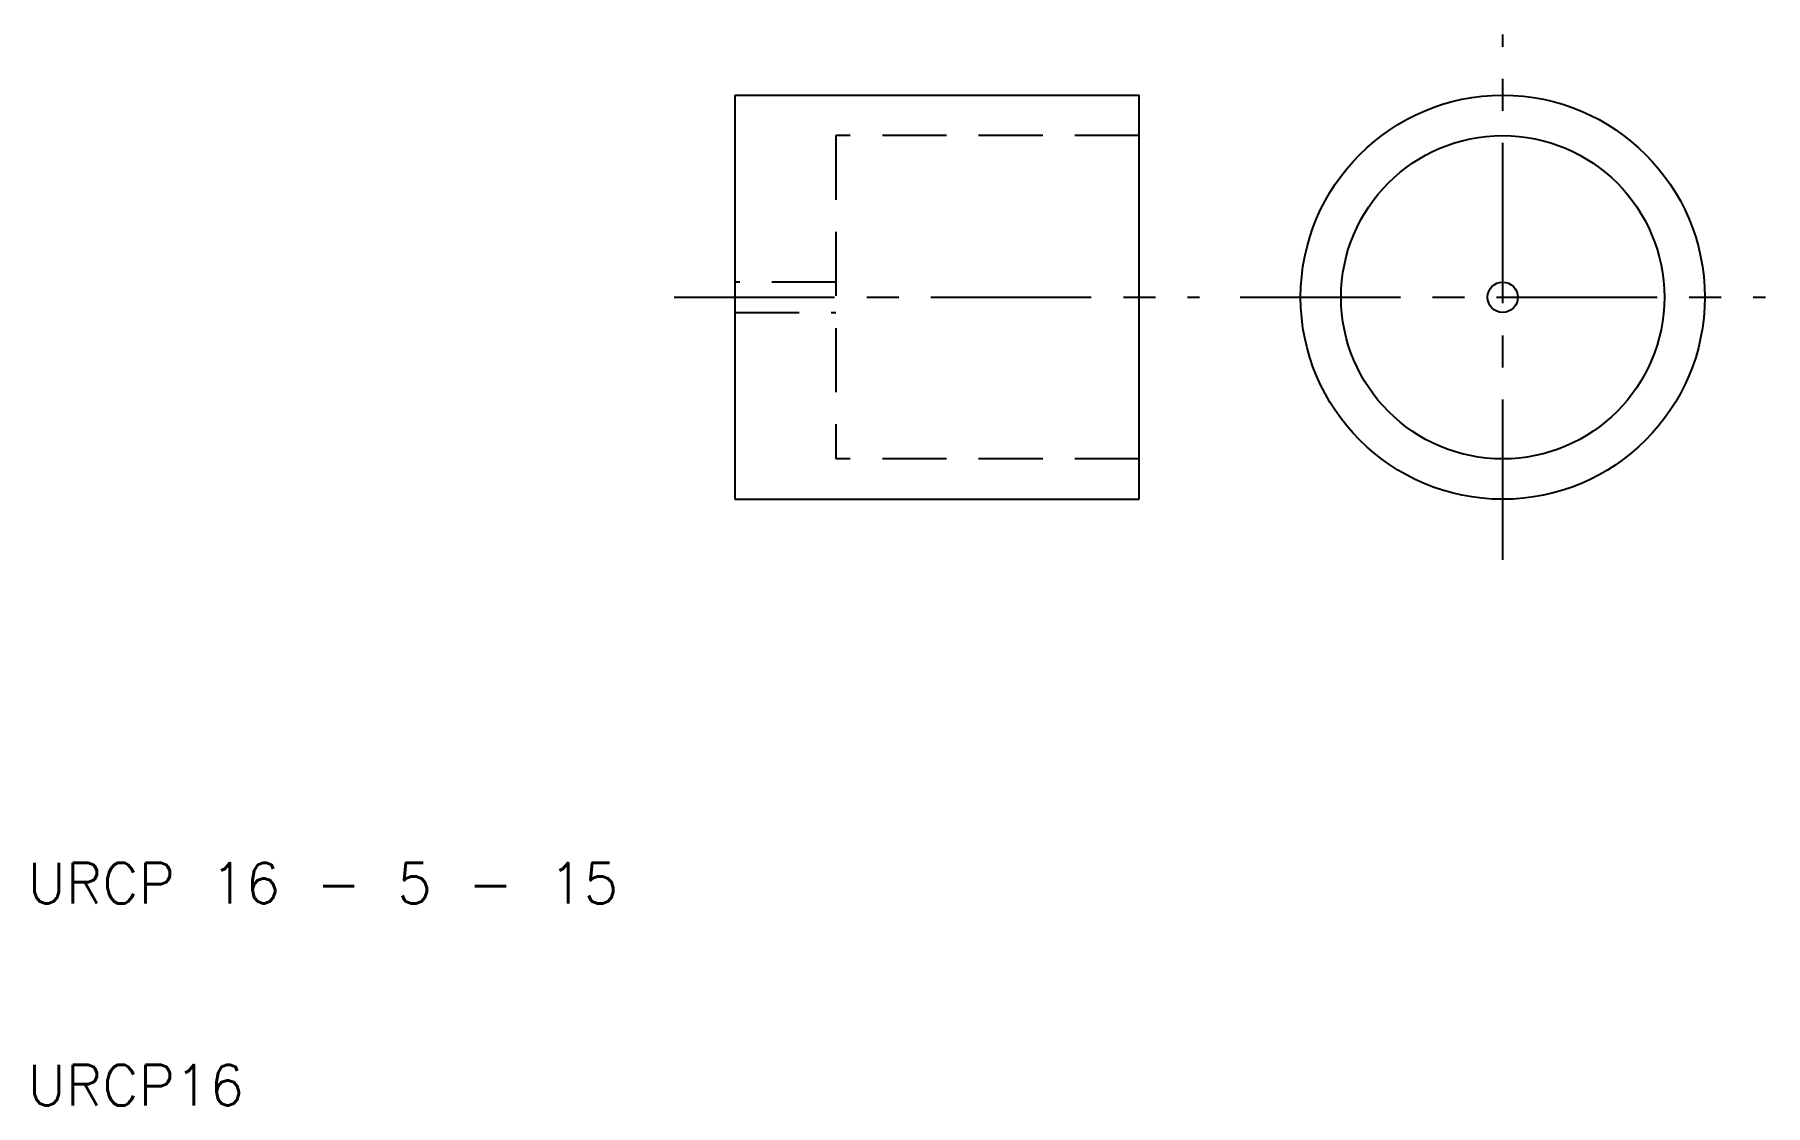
# Model space of a CAD drawing. Extents: x 10.3 to 96, y 10 to 63.
import ezdxf

# ---------------------------------------------------------------- set-up
doc = ezdxf.new("R2010")
doc.units = 0
doc.header["$LTSCALE"] = 0.25
doc.linetypes.add('CENTER', pattern=[50.8, 31.75, -6.35, 6.35, -6.35])
doc.linetypes.add('DASHED', pattern=[19.05, 12.7, -6.35])
doc.layers.get('0').update_dxf_attribs({"linetype": 'CONTINUOUS'})
doc.layers.add('CENTER', color=1, linetype='CENTER')
doc.styles.get("Standard").update_dxf_attribs({"font": 'txt.shx', "bigfont": 'extfont.shx'})

msp = doc.modelspace()

# ---------------------------------------------------------------- linework, layer by layer
for p, q in [((45, 60), (45, 40)), ((45, 60), (65, 60)), ((65, 40), (65, 60)), ((45, 40), (65, 40))]:
    msp.add_line(p, q)
at = {"color": 3, "linetype": 'DASHED'}
for p, q in [((50, 58), (50, 42)), ((65, 58), (50, 58)), ((50, 50.75), (45, 50.75)), ((45, 49.25), (50, 49.25)), ((65, 42), (50, 42))]:
    msp.add_line(p, q, dxfattribs=at)
for radius in [10, 8, 0.75]:
    msp.add_circle((83, 50), radius)
at = {"layer": 'CENTER', "color": 1, "linetype": 'CENTER'}
for p, q in [((83, 37), (83, 63)), ((42, 50), (68, 50)), ((70, 50), (96, 50))]:
    msp.add_line(p, q, dxfattribs=at)

# ---------------------------------------------------------------- texts
for s, p in [('URCP 16 - 5 - 15', (10, 20)), ('URCP16', (10, 10))]:
    msp.add_text(s, height=2).set_placement(p)

doc.saveas('drawing.dxf')
